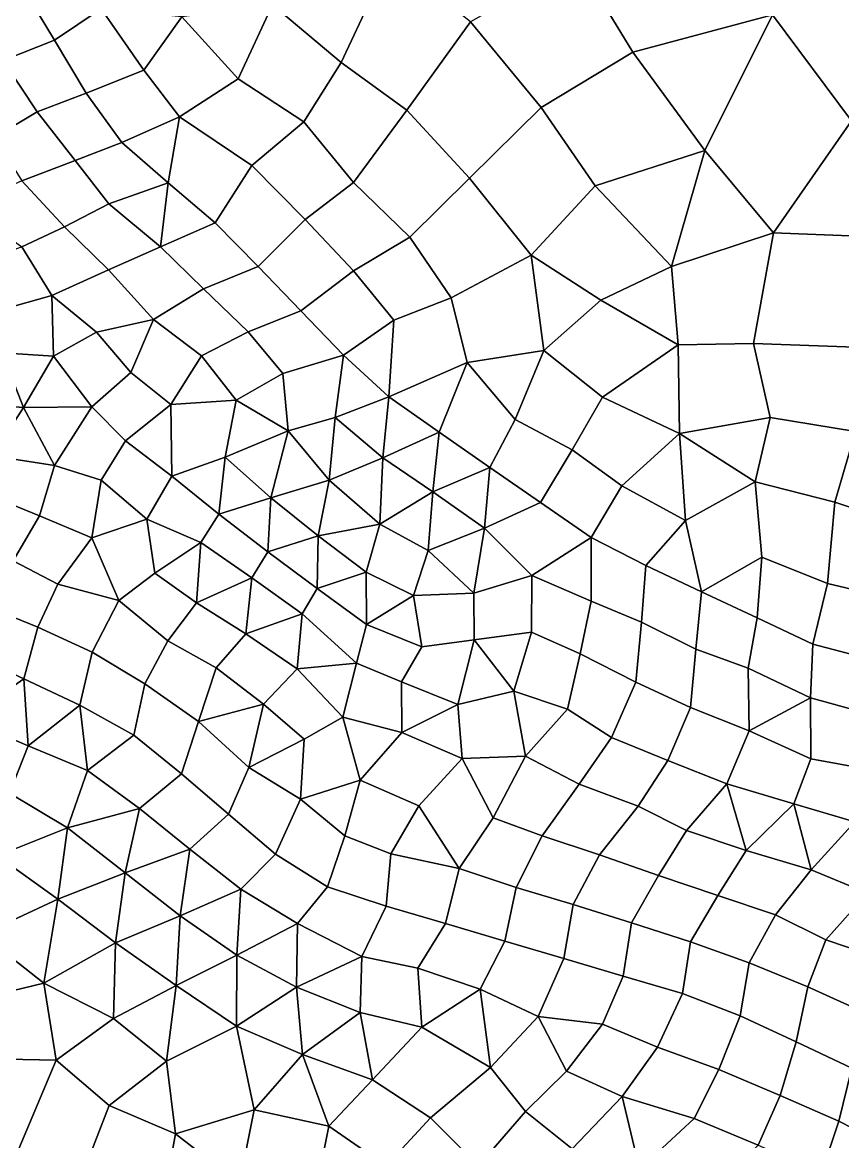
# Model space of a CAD drawing. Extents: x 391089 to 406232, y 6461839 to 6471033.
# Drawn here: x 402271.9 to 402338.6, y 6469748.9 to 6469839.9 of the extents above; entities that cross this region are included whole.
import ezdxf

# ---------------------------------------------------------------- set-up
doc = ezdxf.new("R2010")
doc.units = 0
doc.layers.add('MESH_ELEMS', color=18, linetype='CONTINUOUS')
doc.layers.add('MESH_NODES', color=18, linetype='CONTINUOUS')

msp = doc.modelspace()

# ---------------------------------------------------------------- linework, layer by layer
at = {"layer": 'MESH_ELEMS', "color": 178}
for points in [[(402321.575, 6469837.5, 1.244), (402332.955, 6469840.53, 1.203), (402327.273, 6469851.52, 1.094), (402317.081, 6469844.91, 1.268)], [(402346.434, 6469836.65, 2.818), (402342.772, 6469847.79, 2.641), (402332.955, 6469840.53, 1.203), (402339.38, 6469831.92, 1.231)], [(402271.986, 6469842.77, 1.04), (402274.557, 6469838.48, 0.965), (402278.349, 6469841.03, 1.023), (402275.952, 6469847.09, 1.182)], [(402301.862, 6469845.19, 1.049), (402292.274, 6469841.36, 1.212), (402297.866, 6469836.67, 1.015), (402301.862, 6469845.19, 1.049)], [(402308.379, 6469839.97, 1.081), (402301.862, 6469845.19, 1.049), (402297.866, 6469836.67, 1.015), (402303.204, 6469832.79, 1.046)], [(402317.081, 6469844.91, 1.268), (402308.379, 6469839.97, 1.081), (402314.139, 6469833, 1.059), (402321.575, 6469837.5, 1.244)], [(402271.986, 6469842.77, 1.04), (402267.892, 6469841.06, 0.93), (402270.396, 6469836.82, 0.885), (402274.557, 6469838.48, 0.965)], [(402292.274, 6469841.36, 1.212), (402284.917, 6469840.38, 1.084), (402289.508, 6469835.33, 1.058), (402292.274, 6469841.36, 1.212)], [(402297.866, 6469836.67, 1.015), (402292.274, 6469841.36, 1.212), (402289.508, 6469835.33, 1.058), (402294.83, 6469831.84, 1.059)], [(402278.349, 6469841.03, 1.023), (402274.557, 6469838.48, 0.965), (402277.128, 6469834.18, 0.947), (402281.823, 6469836.04, 0.997)], [(402281.823, 6469836.04, 0.997), (402284.917, 6469840.38, 1.084), (402278.349, 6469841.03, 1.023), (402281.823, 6469836.04, 0.997)], [(402289.508, 6469835.33, 1.058), (402284.917, 6469840.38, 1.084), (402281.823, 6469836.04, 0.997), (402284.726, 6469832.25, 1.016)], [(402327.446, 6469829.51, 0.969), (402332.955, 6469840.53, 1.203), (402321.575, 6469837.5, 1.244), (402327.446, 6469829.51, 0.969)], [(402339.38, 6469831.92, 1.231), (402332.955, 6469840.53, 1.203), (402327.446, 6469829.51, 0.969), (402333.018, 6469822.81, 0.83)], [(402314.139, 6469833, 1.059), (402308.379, 6469839.97, 1.081), (402303.204, 6469832.79, 1.046), (402308.298, 6469827.24, 1.058)], [(402274.557, 6469838.48, 0.965), (402270.396, 6469836.82, 0.885), (402273.148, 6469832.66, 0.884), (402277.128, 6469834.18, 0.947)], [(402318.532, 6469826.62, 0.933), (402327.446, 6469829.51, 0.969), (402321.575, 6469837.5, 1.244), (402314.139, 6469833, 1.059)], [(402269.685, 6469830.59, 0.61), (402273.148, 6469832.66, 0.884), (402270.396, 6469836.82, 0.885), (402267.05, 6469834.84, 0.79)], [(402303.204, 6469832.79, 1.046), (402297.866, 6469836.67, 1.015), (402294.83, 6469831.84, 1.059), (402298.882, 6469826.91, 1.145)], [(402280.035, 6469830.16, 1.244), (402284.726, 6469832.25, 1.016), (402281.823, 6469836.04, 0.997), (402277.128, 6469834.18, 0.947)], [(402290.599, 6469828.29, 1.005), (402294.83, 6469831.84, 1.059), (402289.508, 6469835.33, 1.058), (402284.726, 6469832.25, 1.016)], [(402276.234, 6469828.69, 0.874), (402280.035, 6469830.16, 1.244), (402277.128, 6469834.18, 0.947), (402273.148, 6469832.66, 0.884)], [(402318.532, 6469826.62, 0.933), (402314.139, 6469833, 1.059), (402308.298, 6469827.24, 1.058), (402313.313, 6469821, 0.962)], [(402273.148, 6469832.66, 0.884), (402269.685, 6469830.59, 0.61), (402271.914, 6469827.04, 0.838), (402276.234, 6469828.69, 0.874)], [(402284.726, 6469832.25, 1.016), (402280.035, 6469830.16, 1.244), (402283.807, 6469826.87, 0.92), (402284.726, 6469832.25, 1.016)], [(402290.599, 6469828.29, 1.005), (402284.726, 6469832.25, 1.016), (402283.807, 6469826.87, 0.92), (402287.614, 6469823.62, 0.902)], [(402308.298, 6469827.24, 1.058), (402303.204, 6469832.79, 1.046), (402298.882, 6469826.91, 1.145), (402303.465, 6469822.46, 0.908)], [(402294.937, 6469823.89, 0.99), (402298.882, 6469826.91, 1.145), (402294.83, 6469831.84, 1.059), (402290.599, 6469828.29, 1.005)], [(402333.018, 6469822.81, 0.83), (402343.387, 6469822.41, 1.357), (402339.38, 6469831.92, 1.231), (402333.018, 6469822.81, 0.83)], [(402278.966, 6469825.15, 0.836), (402283.807, 6469826.87, 0.92), (402280.035, 6469830.16, 1.244), (402276.234, 6469828.69, 0.874)], [(402318.532, 6469826.62, 0.933), (402324.723, 6469820.06, 0.777), (402327.446, 6469829.51, 0.969), (402318.532, 6469826.62, 0.933)], [(402333.018, 6469822.81, 0.83), (402327.446, 6469829.51, 0.969), (402324.723, 6469820.06, 0.777), (402333.018, 6469822.81, 0.83)], [(402275.368, 6469823.29, 0.68), (402278.966, 6469825.15, 0.836), (402276.234, 6469828.69, 0.874), (402271.914, 6469827.04, 0.838)], [(402294.937, 6469823.89, 0.99), (402290.599, 6469828.29, 1.005), (402287.614, 6469823.62, 0.902), (402291.126, 6469820.06, 0.884)], [(402271.91, 6469821.66, 0.405), (402275.368, 6469823.29, 0.68), (402271.914, 6469827.04, 0.838), (402267.359, 6469824.96, 0.395)], [(402278.966, 6469825.15, 0.836), (402283.179, 6469821.66, 0.862), (402283.807, 6469826.87, 0.92), (402278.966, 6469825.15, 0.836)], [(402283.179, 6469821.66, 0.862), (402287.614, 6469823.62, 0.902), (402283.807, 6469826.87, 0.92), (402283.179, 6469821.66, 0.862)], [(402298.871, 6469819.72, 0.787), (402303.465, 6469822.46, 0.908), (402298.882, 6469826.91, 1.145), (402294.937, 6469823.89, 0.99)], [(402306.811, 6469817.51, 0.829), (402313.313, 6469821, 0.962), (402308.298, 6469827.24, 1.058), (402303.465, 6469822.46, 0.908)], [(402318.972, 6469817.32, 0.89), (402324.723, 6469820.06, 0.777), (402318.532, 6469826.62, 0.933), (402313.313, 6469821, 0.962)], [(402278.966, 6469825.15, 0.836), (402275.368, 6469823.29, 0.68), (402278.962, 6469819.79, 0.73), (402283.179, 6469821.66, 0.862)], [(402291.126, 6469820.06, 0.884), (402294.596, 6469816.45, 0.854), (402298.871, 6469819.72, 0.787), (402294.937, 6469823.89, 0.99)], [(402275.368, 6469823.29, 0.68), (402271.91, 6469821.66, 0.405), (402274.35, 6469817.71, 0.424), (402278.962, 6469819.79, 0.73)], [(402286.686, 6469818.26, 0.936), (402291.126, 6469820.06, 0.884), (402287.614, 6469823.62, 0.902), (402283.179, 6469821.66, 0.862)], [(402302.159, 6469815.7, 0.837), (402306.811, 6469817.51, 0.829), (402303.465, 6469822.46, 0.908), (402298.871, 6469819.72, 0.787)], [(402331.412, 6469813.79, 0.794), (402333.018, 6469822.81, 0.83), (402324.723, 6469820.06, 0.777), (402325.28, 6469813.7, 0.797)], [(402333.018, 6469822.81, 0.83), (402331.412, 6469813.79, 0.794), (402339.672, 6469813.5, 0.906), (402343.387, 6469822.41, 1.357)], [(402270.305, 6469816.57, 0.221), (402274.35, 6469817.71, 0.424), (402271.91, 6469821.66, 0.405), (402267.787, 6469820.1, 0.185)], [(402282.597, 6469815.76, 0.727), (402286.686, 6469818.26, 0.936), (402283.179, 6469821.66, 0.862), (402278.962, 6469819.79, 0.73)], [(402306.811, 6469817.51, 0.829), (402308.129, 6469812.26, 0.892), (402314.343, 6469813.23, 0.926), (402313.313, 6469821, 0.962)], [(402313.313, 6469821, 0.962), (402314.343, 6469813.23, 0.926), (402318.972, 6469817.32, 0.89), (402313.313, 6469821, 0.962)], [(402277.988, 6469814.71, 0.415), (402282.597, 6469815.76, 0.727), (402278.962, 6469819.79, 0.73), (402274.35, 6469817.71, 0.424)], [(402291.126, 6469820.06, 0.884), (402286.686, 6469818.26, 0.936), (402290.306, 6469814.76, 0.877), (402294.596, 6469816.45, 0.854)], [(402298.065, 6469812.84, 0.866), (402302.159, 6469815.7, 0.837), (402298.871, 6469819.72, 0.787), (402294.596, 6469816.45, 0.854)], [(402325.28, 6469813.7, 0.797), (402324.723, 6469820.06, 0.777), (402318.972, 6469817.32, 0.89), (402325.28, 6469813.7, 0.797)], [(402274.476, 6469812.77, 0.28), (402274.35, 6469817.71, 0.424), (402270.305, 6469816.57, 0.221), (402270.297, 6469813.05, 0.185)], [(402274.476, 6469812.77, 0.28), (402277.988, 6469814.71, 0.415), (402274.35, 6469817.71, 0.424), (402274.476, 6469812.77, 0.28)], [(402286.686, 6469818.26, 0.936), (402282.597, 6469815.76, 0.727), (402286.517, 6469812.81, 0.776), (402290.306, 6469814.76, 0.877)], [(402308.129, 6469812.26, 0.892), (402306.811, 6469817.51, 0.829), (402302.159, 6469815.7, 0.837), (402301.757, 6469809.46, 0.914)], [(402318.972, 6469817.32, 0.89), (402314.343, 6469813.23, 0.926), (402319.127, 6469809.44, 0.844), (402325.28, 6469813.7, 0.797)], [(402277.988, 6469814.71, 0.415), (402280.769, 6469811.43, 0.361), (402282.597, 6469815.76, 0.727), (402277.988, 6469814.71, 0.415)], [(402280.769, 6469811.43, 0.361), (402284.012, 6469808.85, 0.395), (402286.517, 6469812.81, 0.776), (402282.597, 6469815.76, 0.727)], [(402294.596, 6469816.45, 0.854), (402290.306, 6469814.76, 0.877), (402293.118, 6469811.37, 0.792), (402298.065, 6469812.84, 0.866)], [(402298.065, 6469812.84, 0.866), (402301.757, 6469809.46, 0.914), (402302.159, 6469815.7, 0.837), (402298.065, 6469812.84, 0.866)], [(402277.584, 6469808.65, 0.245), (402280.769, 6469811.43, 0.361), (402277.988, 6469814.71, 0.415), (402274.476, 6469812.77, 0.28)], [(402289.324, 6469809.18, 0.64), (402293.118, 6469811.37, 0.792), (402290.306, 6469814.76, 0.877), (402286.517, 6469812.81, 0.776)], [(402325.28, 6469813.7, 0.797), (402325.381, 6469806.49, 0.896), (402332.747, 6469807.77, 0.887), (402331.412, 6469813.79, 0.794)], [(402339.672, 6469813.5, 0.906), (402331.412, 6469813.79, 0.794), (402332.747, 6469807.77, 0.887), (402339.693, 6469806.65, 0.999)], [(402272.034, 6469808.59, 0.204), (402270.297, 6469813.05, 0.185), (402267.864, 6469808.92, 0.184), (402272.034, 6469808.59, 0.204)], [(402270.297, 6469813.05, 0.185), (402272.034, 6469808.59, 0.204), (402274.476, 6469812.77, 0.28), (402270.297, 6469813.05, 0.185)], [(402312.019, 6469807.61, 0.866), (402314.343, 6469813.23, 0.926), (402308.129, 6469812.26, 0.892), (402312.019, 6469807.61, 0.866)], [(402319.127, 6469809.44, 0.844), (402314.343, 6469813.23, 0.926), (402312.019, 6469807.61, 0.866), (402316.659, 6469805.15, 0.854)], [(402319.127, 6469809.44, 0.844), (402325.381, 6469806.49, 0.896), (402325.28, 6469813.7, 0.797), (402319.127, 6469809.44, 0.844)], [(402272.034, 6469808.59, 0.204), (402277.584, 6469808.65, 0.245), (402274.476, 6469812.77, 0.28), (402272.034, 6469808.59, 0.204)], [(402289.324, 6469809.18, 0.64), (402286.517, 6469812.81, 0.776), (402284.012, 6469808.85, 0.395), (402289.324, 6469809.18, 0.64)], [(402297.382, 6469807.78, 0.768), (402298.065, 6469812.84, 0.866), (402293.118, 6469811.37, 0.792), (402293.569, 6469806.7, 0.607)], [(402301.757, 6469809.46, 0.914), (402298.065, 6469812.84, 0.866), (402297.382, 6469807.78, 0.768), (402301.757, 6469809.46, 0.914)], [(402308.129, 6469812.26, 0.892), (402301.757, 6469809.46, 0.914), (402305.845, 6469806.58, 0.877), (402308.129, 6469812.26, 0.892)], [(402312.019, 6469807.61, 0.866), (402308.129, 6469812.26, 0.892), (402305.845, 6469806.58, 0.877), (402309.961, 6469803.72, 0.77)], [(402280.339, 6469805.87, 0.211), (402284.012, 6469808.85, 0.395), (402280.769, 6469811.43, 0.361), (402277.584, 6469808.65, 0.245)], [(402293.118, 6469811.37, 0.792), (402289.324, 6469809.18, 0.64), (402293.569, 6469806.7, 0.607), (402293.118, 6469811.37, 0.792)], [(402301.757, 6469809.46, 0.914), (402297.382, 6469807.78, 0.768), (402301.262, 6469804.51, 0.816), (402301.757, 6469809.46, 0.914)], [(402301.757, 6469809.46, 0.914), (402301.262, 6469804.51, 0.816), (402305.845, 6469806.58, 0.877), (402301.757, 6469809.46, 0.914)], [(402319.127, 6469809.44, 0.844), (402316.659, 6469805.15, 0.854), (402320.679, 6469802.21, 0.882), (402325.381, 6469806.49, 0.896)], [(402269.498, 6469804.67, 0.216), (402272.034, 6469808.59, 0.204), (402267.864, 6469808.92, 0.184), (402269.498, 6469804.67, 0.216)], [(402274.551, 6469803.87, 0.197), (402272.034, 6469808.59, 0.204), (402269.498, 6469804.67, 0.216), (402274.551, 6469803.87, 0.197)], [(402277.584, 6469808.65, 0.245), (402272.034, 6469808.59, 0.204), (402274.551, 6469803.87, 0.197), (402277.584, 6469808.65, 0.245)], [(402278.361, 6469802.67, 0.176), (402280.339, 6469805.87, 0.211), (402277.584, 6469808.65, 0.245), (402274.551, 6469803.87, 0.197)], [(402284.012, 6469808.85, 0.395), (402280.339, 6469805.87, 0.211), (402284.089, 6469803.01, 0.202), (402284.012, 6469808.85, 0.395)], [(402288.451, 6469804.54, 0.378), (402289.324, 6469809.18, 0.64), (402284.012, 6469808.85, 0.395), (402284.089, 6469803.01, 0.202)], [(402289.324, 6469809.18, 0.64), (402288.451, 6469804.54, 0.378), (402293.569, 6469806.7, 0.607), (402289.324, 6469809.18, 0.64)], [(402296.896, 6469802.67, 0.522), (402297.382, 6469807.78, 0.768), (402293.569, 6469806.7, 0.607), (402296.896, 6469802.67, 0.522)], [(402297.382, 6469807.78, 0.768), (402296.896, 6469802.67, 0.522), (402301.262, 6469804.51, 0.816), (402297.382, 6469807.78, 0.768)], [(402316.659, 6469805.15, 0.854), (402312.019, 6469807.61, 0.866), (402309.961, 6469803.72, 0.77), (402314.076, 6469800.87, 0.761)], [(402325.381, 6469806.49, 0.896), (402331.546, 6469802.56, 0.999), (402332.747, 6469807.77, 0.887), (402325.381, 6469806.49, 0.896)], [(402339.693, 6469806.65, 0.999), (402332.747, 6469807.77, 0.887), (402331.546, 6469802.56, 0.999), (402338.011, 6469800.89, 1.04)], [(402288.451, 6469804.54, 0.378), (402292.144, 6469801.24, 0.389), (402293.569, 6469806.7, 0.607), (402288.451, 6469804.54, 0.378)], [(402296.896, 6469802.67, 0.522), (402293.569, 6469806.7, 0.607), (402292.144, 6469801.24, 0.389), (402296.896, 6469802.67, 0.522)], [(402301.262, 6469804.51, 0.816), (402305.319, 6469801.74, 0.667), (402305.845, 6469806.58, 0.877), (402301.262, 6469804.51, 0.816)], [(402305.319, 6469801.74, 0.667), (402309.961, 6469803.72, 0.77), (402305.845, 6469806.58, 0.877), (402305.319, 6469801.74, 0.667)], [(402344.229, 6469798.82, 1.056), (402346.45, 6469805.25, 1.075), (402339.693, 6469806.65, 0.999), (402338.011, 6469800.89, 1.04)], [(402278.361, 6469802.67, 0.176), (402282.057, 6469799.51, 0.151), (402284.089, 6469803.01, 0.202), (402280.339, 6469805.87, 0.211)], [(402320.679, 6469802.21, 0.882), (402325.868, 6469799.4, 1.046), (402325.381, 6469806.49, 0.896), (402320.679, 6469802.21, 0.882)], [(402325.868, 6469799.4, 1.046), (402331.546, 6469802.56, 0.999), (402325.381, 6469806.49, 0.896), (402325.868, 6469799.4, 1.046)], [(402269.269, 6469801.43, 0.245), (402273.351, 6469799.78, 0.199), (402274.551, 6469803.87, 0.197), (402269.498, 6469804.67, 0.216)], [(402318.191, 6469798.02, 0.787), (402320.679, 6469802.21, 0.882), (402316.659, 6469805.15, 0.854), (402314.076, 6469800.87, 0.761)], [(402273.351, 6469799.78, 0.199), (402277.592, 6469798, 0.153), (402278.361, 6469802.67, 0.176), (402274.551, 6469803.87, 0.197)], [(402288.451, 6469804.54, 0.378), (402284.089, 6469803.01, 0.202), (402287.914, 6469799.92, 0.241), (402288.451, 6469804.54, 0.378)], [(402287.914, 6469799.92, 0.241), (402292.144, 6469801.24, 0.389), (402288.451, 6469804.54, 0.378), (402287.914, 6469799.92, 0.241)], [(402301.262, 6469804.51, 0.816), (402296.896, 6469802.67, 0.522), (402301.028, 6469799.1, 0.497), (402301.262, 6469804.51, 0.816)], [(402301.262, 6469804.51, 0.816), (402301.028, 6469799.1, 0.497), (402305.319, 6469801.74, 0.667), (402301.262, 6469804.51, 0.816)], [(402282.057, 6469799.51, 0.151), (402286.465, 6469797.61, 0.214), (402287.914, 6469799.92, 0.241), (402284.089, 6469803.01, 0.202)], [(402309.521, 6469798.79, 0.618), (402309.961, 6469803.72, 0.77), (402305.319, 6469801.74, 0.667), (402309.521, 6469798.79, 0.618)], [(402314.076, 6469800.87, 0.761), (402309.961, 6469803.72, 0.77), (402309.521, 6469798.79, 0.618), (402314.076, 6469800.87, 0.761)], [(402282.057, 6469799.51, 0.151), (402278.361, 6469802.67, 0.176), (402277.592, 6469798, 0.153), (402282.057, 6469799.51, 0.151)], [(402296.896, 6469802.67, 0.522), (402292.144, 6469801.24, 0.389), (402296.005, 6469798.14, 0.369), (402296.896, 6469802.67, 0.522)], [(402301.028, 6469799.1, 0.497), (402296.896, 6469802.67, 0.522), (402296.005, 6469798.14, 0.369), (402301.028, 6469799.1, 0.497)], [(402320.679, 6469802.21, 0.882), (402318.191, 6469798.02, 0.787), (402322.637, 6469795.73, 0.832), (402325.868, 6469799.4, 1.046)], [(402325.868, 6469799.4, 1.046), (402327.167, 6469793.6, 0.892), (402332.071, 6469796.41, 1.041), (402331.546, 6469802.56, 0.999)], [(402338.011, 6469800.89, 1.04), (402331.546, 6469802.56, 0.999), (402332.071, 6469796.41, 1.041), (402337.419, 6469794.27, 1.045)], [(402271.188, 6469796.13, 0.354), (402273.351, 6469799.78, 0.199), (402269.269, 6469801.43, 0.245), (402267.464, 6469797.76, 0.705)], [(402287.914, 6469799.92, 0.241), (402291.912, 6469796.86, 0.264), (402292.144, 6469801.24, 0.389), (402287.914, 6469799.92, 0.241)], [(402296.005, 6469798.14, 0.369), (402292.144, 6469801.24, 0.389), (402291.912, 6469796.86, 0.264), (402296.005, 6469798.14, 0.369)], [(402305.319, 6469801.74, 0.667), (402301.028, 6469799.1, 0.497), (402304.945, 6469796.96, 0.457), (402305.319, 6469801.74, 0.667)], [(402304.945, 6469796.96, 0.457), (402309.521, 6469798.79, 0.618), (402305.319, 6469801.74, 0.667), (402304.945, 6469796.96, 0.457)], [(402314.076, 6469800.87, 0.761), (402309.521, 6469798.79, 0.618), (402313.364, 6469794.92, 0.566), (402318.191, 6469798.02, 0.787)], [(402337.419, 6469794.27, 1.045), (402342.349, 6469793.11, 1.056), (402344.229, 6469798.82, 1.056), (402338.011, 6469800.89, 1.04)], [(402273.351, 6469799.78, 0.199), (402271.188, 6469796.13, 0.354), (402274.825, 6469794.21, 0.388), (402277.592, 6469798, 0.153)], [(402282.727, 6469795.12, 0.174), (402282.057, 6469799.51, 0.151), (402277.592, 6469798, 0.153), (402279.789, 6469792.89, 0.295)], [(402286.465, 6469797.61, 0.214), (402282.057, 6469799.51, 0.151), (402282.727, 6469795.12, 0.174), (402286.465, 6469797.61, 0.214)], [(402291.912, 6469796.86, 0.264), (402287.914, 6469799.92, 0.241), (402286.465, 6469797.61, 0.214), (402290.602, 6469794.75, 0.23)], [(402325.868, 6469799.4, 1.046), (402322.637, 6469795.73, 0.832), (402327.167, 6469793.6, 0.892), (402325.868, 6469799.4, 1.046)], [(402296.005, 6469798.14, 0.369), (402299.916, 6469795.21, 0.325), (402301.028, 6469799.1, 0.497), (402296.005, 6469798.14, 0.369)], [(402304.945, 6469796.96, 0.457), (402301.028, 6469799.1, 0.497), (402299.916, 6469795.21, 0.325), (402303.757, 6469793.29, 0.332)], [(402304.945, 6469796.96, 0.457), (402308.662, 6469793.5, 0.437), (402309.521, 6469798.79, 0.618), (402304.945, 6469796.96, 0.457)], [(402309.521, 6469798.79, 0.618), (402308.662, 6469793.5, 0.437), (402313.364, 6469794.92, 0.566), (402309.521, 6469798.79, 0.618)], [(402279.789, 6469792.89, 0.295), (402277.592, 6469798, 0.153), (402274.825, 6469794.21, 0.388), (402279.789, 6469792.89, 0.295)], [(402286.114, 6469792.71, 0.195), (402286.465, 6469797.61, 0.214), (402282.727, 6469795.12, 0.174), (402286.114, 6469792.71, 0.195)], [(402290.602, 6469794.75, 0.23), (402286.465, 6469797.61, 0.214), (402286.114, 6469792.71, 0.195), (402290.602, 6469794.75, 0.23)], [(402295.915, 6469793.86, 0.242), (402296.005, 6469798.14, 0.369), (402291.912, 6469796.86, 0.264), (402295.915, 6469793.86, 0.242)], [(402299.916, 6469795.21, 0.325), (402296.005, 6469798.14, 0.369), (402295.915, 6469793.86, 0.242), (402299.916, 6469795.21, 0.325)], [(402318.191, 6469798.02, 0.787), (402313.364, 6469794.92, 0.566), (402318.2, 6469792.85, 0.592), (402318.191, 6469798.02, 0.787)], [(402322.637, 6469795.73, 0.832), (402318.191, 6469798.02, 0.787), (402318.2, 6469792.85, 0.592), (402322.298, 6469791.13, 0.652)], [(402290.602, 6469794.75, 0.23), (402294.71, 6469791.8, 0.198), (402295.915, 6469793.86, 0.242), (402291.912, 6469796.86, 0.264)], [(402308.662, 6469793.5, 0.437), (402304.945, 6469796.96, 0.457), (402303.757, 6469793.29, 0.332), (402308.662, 6469793.5, 0.437)], [(402273.204, 6469790.72, 0.687), (402274.825, 6469794.21, 0.388), (402271.188, 6469796.13, 0.354), (402268.727, 6469792.53, 1.059)], [(402322.298, 6469791.13, 0.652), (402326.715, 6469788.94, 0.622), (402327.167, 6469793.6, 0.892), (402322.637, 6469795.73, 0.832)], [(402327.167, 6469793.6, 0.892), (402331.697, 6469791.47, 0.886), (402332.071, 6469796.41, 1.041), (402327.167, 6469793.6, 0.892)], [(402337.419, 6469794.27, 1.045), (402332.071, 6469796.41, 1.041), (402331.697, 6469791.47, 0.886), (402336.227, 6469789.33, 0.94)], [(402283.776, 6469789.6, 0.288), (402286.114, 6469792.71, 0.195), (402282.727, 6469795.12, 0.174), (402279.789, 6469792.89, 0.295)], [(402286.114, 6469792.71, 0.195), (402290.113, 6469790.17, 0.187), (402290.602, 6469794.75, 0.23), (402286.114, 6469792.71, 0.195)], [(402294.71, 6469791.8, 0.198), (402290.602, 6469794.75, 0.23), (402290.113, 6469790.17, 0.187), (402294.71, 6469791.8, 0.198)], [(402299.935, 6469790.93, 0.153), (402299.916, 6469795.21, 0.325), (402295.915, 6469793.86, 0.242), (402299.935, 6469790.93, 0.153)], [(402303.757, 6469793.29, 0.332), (402299.916, 6469795.21, 0.325), (402299.935, 6469790.93, 0.153), (402303.757, 6469793.29, 0.332)], [(402313.338, 6469790.32, 0.401), (402313.364, 6469794.92, 0.566), (402308.662, 6469793.5, 0.437), (402308.694, 6469789.68, 0.316)], [(402318.2, 6469792.85, 0.592), (402313.364, 6469794.92, 0.566), (402313.338, 6469790.32, 0.401), (402317.316, 6469788.54, 0.395)], [(402277.625, 6469788.7, 0.858), (402279.789, 6469792.89, 0.295), (402274.825, 6469794.21, 0.388), (402273.204, 6469790.72, 0.687)], [(402294.71, 6469791.8, 0.198), (402299.116, 6469787.79, 0.172), (402299.935, 6469790.93, 0.153), (402295.915, 6469793.86, 0.242)], [(402341.063, 6469788.07, 0.981), (402342.349, 6469793.11, 1.056), (402337.419, 6469794.27, 1.045), (402336.227, 6469789.33, 0.94)], [(402283.776, 6469789.6, 0.288), (402279.789, 6469792.89, 0.295), (402277.625, 6469788.7, 0.858), (402281.919, 6469786.1, 0.729)], [(402299.935, 6469790.93, 0.153), (402304.432, 6469789.11, 0.268), (402303.757, 6469793.29, 0.332), (402299.935, 6469790.93, 0.153)], [(402308.694, 6469789.68, 0.316), (402308.662, 6469793.5, 0.437), (402303.757, 6469793.29, 0.332), (402304.432, 6469789.11, 0.268)], [(402322.298, 6469791.13, 0.652), (402318.2, 6469792.85, 0.592), (402317.316, 6469788.54, 0.395), (402321.827, 6469786.24, 0.396)], [(402326.715, 6469788.94, 0.622), (402330.975, 6469787.38, 0.68), (402331.697, 6469791.47, 0.886), (402327.167, 6469793.6, 0.892)], [(402267.53, 6469788.64, 1.167), (402272.078, 6469786.51, 1.052), (402273.204, 6469790.72, 0.687), (402268.727, 6469792.53, 1.059)], [(402287.706, 6469787.41, 0.222), (402290.113, 6469790.17, 0.187), (402286.114, 6469792.71, 0.195), (402283.776, 6469789.6, 0.288)], [(402290.113, 6469790.17, 0.187), (402294.3, 6469787.34, 0.172), (402294.71, 6469791.8, 0.198), (402290.113, 6469790.17, 0.187)], [(402294.3, 6469787.34, 0.172), (402299.116, 6469787.79, 0.172), (402294.71, 6469791.8, 0.198), (402294.3, 6469787.34, 0.172)], [(402321.827, 6469786.24, 0.396), (402326.288, 6469784.2, 0.435), (402326.715, 6469788.94, 0.622), (402322.298, 6469791.13, 0.652)], [(402330.975, 6469787.38, 0.68), (402336.042, 6469784.98, 0.644), (402336.227, 6469789.33, 0.94), (402331.697, 6469791.47, 0.886)], [(402272.078, 6469786.51, 1.052), (402276.626, 6469784.38, 1.116), (402277.625, 6469788.7, 0.858), (402273.204, 6469790.72, 0.687)], [(402291.566, 6469784.46, 0.314), (402294.3, 6469787.34, 0.172), (402290.113, 6469790.17, 0.187), (402287.706, 6469787.41, 0.222)], [(402299.116, 6469787.79, 0.172), (402302.773, 6469786.27, 0.231), (402304.432, 6469789.11, 0.268), (402299.935, 6469790.93, 0.153)], [(402313.338, 6469790.32, 0.401), (402308.694, 6469789.68, 0.316), (402311.9, 6469785.52, 0.211), (402313.338, 6469790.32, 0.401)], [(402317.316, 6469788.54, 0.395), (402313.338, 6469790.32, 0.401), (402311.9, 6469785.52, 0.211), (402316.266, 6469784.06, 0.155)], [(402287.706, 6469787.41, 0.222), (402283.776, 6469789.6, 0.288), (402281.919, 6469786.1, 0.729), (402286.282, 6469783.04, 0.718)], [(402307.37, 6469784.44, 0.235), (402308.694, 6469789.68, 0.316), (402304.432, 6469789.11, 0.268), (402302.773, 6469786.27, 0.231)], [(402307.37, 6469784.44, 0.235), (402311.9, 6469785.52, 0.211), (402308.694, 6469789.68, 0.316), (402307.37, 6469784.44, 0.235)], [(402341.063, 6469788.07, 0.981), (402336.227, 6469789.33, 0.94), (402336.042, 6469784.98, 0.644), (402341.043, 6469783.6, 0.67)], [(402267.358, 6469783.25, 1.289), (402272.078, 6469786.51, 1.052), (402267.53, 6469788.64, 1.167), (402267.358, 6469783.25, 1.289)], [(402276.626, 6469784.38, 1.116), (402281.001, 6469781.94, 1.055), (402281.919, 6469786.1, 0.729), (402277.625, 6469788.7, 0.858)], [(402316.266, 6469784.06, 0.155), (402319.862, 6469781.76, 0.143), (402321.827, 6469786.24, 0.396), (402317.316, 6469788.54, 0.395)], [(402326.288, 6469784.2, 0.435), (402331.035, 6469782.3, 0.472), (402330.975, 6469787.38, 0.68), (402326.715, 6469788.94, 0.622)], [(402286.282, 6469783.04, 0.718), (402291.566, 6469784.46, 0.314), (402287.706, 6469787.41, 0.222), (402286.282, 6469783.04, 0.718)], [(402294.3, 6469787.34, 0.172), (402297.993, 6469783.41, 0.314), (402299.116, 6469787.79, 0.172), (402294.3, 6469787.34, 0.172)], [(402302.773, 6469786.27, 0.231), (402299.116, 6469787.79, 0.172), (402297.993, 6469783.41, 0.314), (402302.791, 6469782.16, 0.272)], [(402330.975, 6469787.38, 0.68), (402331.035, 6469782.3, 0.472), (402336.042, 6469784.98, 0.644), (402330.975, 6469787.38, 0.68)], [(402267.358, 6469783.25, 1.289), (402272.428, 6469781.08, 1.318), (402272.078, 6469786.51, 1.052), (402267.358, 6469783.25, 1.289)], [(402272.078, 6469786.51, 1.052), (402272.428, 6469781.08, 1.318), (402276.626, 6469784.38, 1.116), (402272.078, 6469786.51, 1.052)], [(402294.857, 6469781.6, 0.496), (402297.993, 6469783.41, 0.314), (402294.3, 6469787.34, 0.172), (402291.566, 6469784.46, 0.314)], [(402281.001, 6469781.94, 1.055), (402284.9, 6469778.78, 1.002), (402286.282, 6469783.04, 0.718), (402281.919, 6469786.1, 0.729)], [(402302.773, 6469786.27, 0.231), (402302.791, 6469782.16, 0.272), (402307.37, 6469784.44, 0.235), (402302.773, 6469786.27, 0.231)], [(402319.862, 6469781.76, 0.143), (402324.439, 6469779.87, 0.257), (402326.288, 6469784.2, 0.435), (402321.827, 6469786.24, 0.396)], [(402312.848, 6469780.23, 0.102), (402311.9, 6469785.52, 0.211), (402307.37, 6469784.44, 0.235), (402307.7, 6469780.03, 0.231)], [(402312.848, 6469780.23, 0.102), (402316.266, 6469784.06, 0.155), (402311.9, 6469785.52, 0.211), (402312.848, 6469780.23, 0.102)], [(402336.042, 6469784.98, 0.644), (402331.035, 6469782.3, 0.472), (402336.062, 6469780.02, 0.431), (402336.042, 6469784.98, 0.644)], [(402341.043, 6469783.6, 0.67), (402336.042, 6469784.98, 0.644), (402336.062, 6469780.02, 0.431), (402340.794, 6469779.13, 0.443)], [(402272.428, 6469781.08, 1.318), (402277.236, 6469779.05, 1.322), (402276.626, 6469784.38, 1.116), (402272.428, 6469781.08, 1.318)], [(402277.236, 6469779.05, 1.322), (402281.001, 6469781.94, 1.055), (402276.626, 6469784.38, 1.116), (402277.236, 6469779.05, 1.322)], [(402291.566, 6469784.46, 0.314), (402286.282, 6469783.04, 0.718), (402290.372, 6469779.31, 0.7), (402291.566, 6469784.46, 0.314)], [(402291.566, 6469784.46, 0.314), (402290.372, 6469779.31, 0.7), (402294.857, 6469781.6, 0.496), (402291.566, 6469784.46, 0.314)], [(402302.791, 6469782.16, 0.272), (402307.7, 6469780.03, 0.231), (402307.37, 6469784.44, 0.235), (402302.791, 6469782.16, 0.272)], [(402316.266, 6469784.06, 0.155), (402312.848, 6469780.23, 0.102), (402317.216, 6469777.94, 0.15), (402319.862, 6469781.76, 0.143)], [(402331.035, 6469782.3, 0.472), (402326.288, 6469784.2, 0.435), (402324.439, 6469779.87, 0.257), (402329.22, 6469777.97, 0.327)], [(402266.913, 6469778.83, 1.273), (402270.889, 6469777.21, 1.336), (402272.428, 6469781.08, 1.318), (402267.358, 6469783.25, 1.289)], [(402284.9, 6469778.78, 1.002), (402288.714, 6469775.51, 0.985), (402290.372, 6469779.31, 0.7), (402286.282, 6469783.04, 0.718)], [(402299.404, 6469778.28, 0.54), (402297.993, 6469783.41, 0.314), (402294.857, 6469781.6, 0.496), (402294.576, 6469776.74, 1.001)], [(402297.993, 6469783.41, 0.314), (402299.404, 6469778.28, 0.54), (402302.791, 6469782.16, 0.272), (402297.993, 6469783.41, 0.314)], [(402281.001, 6469781.94, 1.055), (402277.236, 6469779.05, 1.322), (402281.469, 6469775.96, 1.224), (402284.9, 6469778.78, 1.002)], [(402304.192, 6469776.18, 0.466), (402307.7, 6469780.03, 0.231), (402302.791, 6469782.16, 0.272), (402299.404, 6469778.28, 0.54)], [(402336.062, 6469780.02, 0.431), (402331.035, 6469782.3, 0.472), (402329.22, 6469777.97, 0.327), (402334.675, 6469776.36, 0.344)], [(402277.236, 6469779.05, 1.322), (402272.428, 6469781.08, 1.318), (402270.889, 6469777.21, 1.336), (402275.618, 6469774.41, 1.435)], [(402294.857, 6469781.6, 0.496), (402290.372, 6469779.31, 0.7), (402294.576, 6469776.74, 1.001), (402294.857, 6469781.6, 0.496)], [(402322.029, 6469776.15, 0.163), (402324.439, 6469779.87, 0.257), (402319.862, 6469781.76, 0.143), (402317.216, 6469777.94, 0.15)], [(402312.848, 6469780.23, 0.102), (402307.7, 6469780.03, 0.231), (402310.235, 6469775.21, 0.316), (402312.848, 6469780.23, 0.102)], [(402314.218, 6469773.74, 0.337), (402317.216, 6469777.94, 0.15), (402312.848, 6469780.23, 0.102), (402310.235, 6469775.21, 0.316)], [(402288.714, 6469775.51, 0.985), (402292.538, 6469772.25, 1.073), (402294.576, 6469776.74, 1.001), (402290.372, 6469779.31, 0.7)], [(402304.192, 6469776.18, 0.466), (402307.461, 6469771.1, 0.85), (402310.235, 6469775.21, 0.316), (402307.7, 6469780.03, 0.231)], [(402325.939, 6469774.17, 0.245), (402329.22, 6469777.97, 0.327), (402324.439, 6469779.87, 0.257), (402322.029, 6469776.15, 0.163)], [(402339.646, 6469774.88, 0.326), (402340.794, 6469779.13, 0.443), (402336.062, 6469780.02, 0.431), (402334.675, 6469776.36, 0.344)], [(402281.469, 6469775.96, 1.224), (402277.236, 6469779.05, 1.322), (402275.618, 6469774.41, 1.435), (402281.469, 6469775.96, 1.224)], [(402285.553, 6469772.66, 1.171), (402288.714, 6469775.51, 0.985), (402284.9, 6469778.78, 1.002), (402281.469, 6469775.96, 1.224)], [(402299.404, 6469778.28, 0.54), (402294.576, 6469776.74, 1.001), (402298.182, 6469773.74, 1.051), (402299.404, 6469778.28, 0.54)], [(402299.404, 6469778.28, 0.54), (402298.182, 6469773.74, 1.051), (402301.92, 6469772.27, 1.049), (402304.192, 6469776.18, 0.466)], [(402318.885, 6469772.21, 0.28), (402322.029, 6469776.15, 0.163), (402317.216, 6469777.94, 0.15), (402314.218, 6469773.74, 0.337)], [(402329.22, 6469777.97, 0.327), (402325.939, 6469774.17, 0.245), (402330.815, 6469772.55, 0.278), (402329.22, 6469777.97, 0.327)], [(402330.815, 6469772.55, 0.278), (402334.675, 6469776.36, 0.344), (402329.22, 6469777.97, 0.327), (402330.815, 6469772.55, 0.278)], [(402270.889, 6469777.21, 1.336), (402269.9, 6469772.13, 1.298), (402275.618, 6469774.41, 1.435), (402270.889, 6469777.21, 1.336)], [(402298.182, 6469773.74, 1.051), (402294.576, 6469776.74, 1.001), (402292.538, 6469772.25, 1.073), (402296.762, 6469769.6, 1.14)], [(402275.618, 6469774.41, 1.435), (402280.316, 6469770.74, 1.404), (402281.469, 6469775.96, 1.224), (402275.618, 6469774.41, 1.435)], [(402281.469, 6469775.96, 1.224), (402280.316, 6469770.74, 1.404), (402285.553, 6469772.66, 1.171), (402281.469, 6469775.96, 1.224)], [(402301.92, 6469772.27, 1.049), (402307.461, 6469771.1, 0.85), (402304.192, 6469776.18, 0.466), (402301.92, 6469772.27, 1.049)], [(402323.685, 6469770.52, 0.329), (402325.939, 6469774.17, 0.245), (402322.029, 6469776.15, 0.163), (402318.885, 6469772.21, 0.28)], [(402330.815, 6469772.55, 0.278), (402336.082, 6469770.99, 0.221), (402334.675, 6469776.36, 0.344), (402330.815, 6469772.55, 0.278)], [(402336.082, 6469770.99, 0.221), (402339.646, 6469774.88, 0.326), (402334.675, 6469776.36, 0.344), (402336.082, 6469770.99, 0.221)], [(402289.703, 6469769.41, 1.182), (402292.538, 6469772.25, 1.073), (402288.714, 6469775.51, 0.985), (402285.553, 6469772.66, 1.171)], [(402312.109, 6469769.54, 0.868), (402314.218, 6469773.74, 0.337), (402310.235, 6469775.21, 0.316), (402307.461, 6469771.1, 0.85)], [(402340.678, 6469769.08, 0.218), (402343.689, 6469773.23, 0.322), (402339.646, 6469774.88, 0.326), (402336.082, 6469770.99, 0.221)], [(402275.618, 6469774.41, 1.435), (402269.9, 6469772.13, 1.298), (402274.838, 6469768.59, 1.329), (402275.618, 6469774.41, 1.435)], [(402275.618, 6469774.41, 1.435), (402274.838, 6469768.59, 1.329), (402280.316, 6469770.74, 1.404), (402275.618, 6469774.41, 1.435)], [(402296.762, 6469769.6, 1.14), (402301.533, 6469768.03, 1.122), (402301.92, 6469772.27, 1.049), (402298.182, 6469773.74, 1.051)], [(402316.727, 6469768.15, 0.649), (402318.885, 6469772.21, 0.28), (402314.218, 6469773.74, 0.337), (402312.109, 6469769.54, 0.868)], [(402328.498, 6469768.89, 0.336), (402330.815, 6469772.55, 0.278), (402325.939, 6469774.17, 0.245), (402323.685, 6469770.52, 0.329)], [(402274.838, 6469768.59, 1.329), (402269.9, 6469772.13, 1.298), (402268.657, 6469765.73, 1.274), (402274.838, 6469768.59, 1.329)], [(402285.553, 6469772.66, 1.171), (402280.316, 6469770.74, 1.404), (402284.772, 6469767.25, 1.324), (402285.553, 6469772.66, 1.171)], [(402289.703, 6469769.41, 1.182), (402285.553, 6469772.66, 1.171), (402284.772, 6469767.25, 1.324), (402289.703, 6469769.41, 1.182)], [(402294.311, 6469766.61, 1.218), (402296.762, 6469769.6, 1.14), (402292.538, 6469772.25, 1.073), (402289.703, 6469769.41, 1.182)], [(402301.533, 6469768.03, 1.122), (402306.351, 6469766.61, 1.066), (402307.461, 6469771.1, 0.85), (402301.92, 6469772.27, 1.049)], [(402321.476, 6469766.68, 0.6), (402323.685, 6469770.52, 0.329), (402318.885, 6469772.21, 0.28), (402316.727, 6469768.15, 0.649)], [(402333.189, 6469767.33, 0.247), (402336.082, 6469770.99, 0.221), (402330.815, 6469772.55, 0.278), (402328.498, 6469768.89, 0.336)], [(402312.109, 6469769.54, 0.868), (402307.461, 6469771.1, 0.85), (402306.351, 6469766.61, 1.066), (402311.169, 6469765.19, 1.001)], [(402336.082, 6469770.99, 0.221), (402333.189, 6469767.33, 0.247), (402337.272, 6469765.29, 0.364), (402340.678, 6469769.08, 0.218)], [(402274.838, 6469768.59, 1.329), (402279.513, 6469765.04, 1.331), (402280.316, 6469770.74, 1.404), (402274.838, 6469768.59, 1.329)], [(402284.772, 6469767.25, 1.324), (402280.316, 6469770.74, 1.404), (402279.513, 6469765.04, 1.331), (402284.772, 6469767.25, 1.324)], [(402326.28, 6469765.12, 0.566), (402328.498, 6469768.89, 0.336), (402323.685, 6469770.52, 0.329), (402321.476, 6469766.68, 0.6)], [(402289.703, 6469769.41, 1.182), (402284.772, 6469767.25, 1.324), (402289.377, 6469764.05, 1.274), (402289.703, 6469769.41, 1.182)], [(402289.703, 6469769.41, 1.182), (402289.377, 6469764.05, 1.274), (402294.311, 6469766.61, 1.218), (402289.703, 6469769.41, 1.182)], [(402299.559, 6469763.92, 1.277), (402301.533, 6469768.03, 1.122), (402296.762, 6469769.6, 1.14), (402294.311, 6469766.61, 1.218)], [(402316.727, 6469768.15, 0.649), (402312.109, 6469769.54, 0.868), (402311.169, 6469765.19, 1.001), (402315.986, 6469763.76, 0.91)], [(402274.838, 6469768.59, 1.329), (402268.657, 6469765.73, 1.274), (402273.685, 6469761.77, 1.3), (402274.838, 6469768.59, 1.329)], [(402274.838, 6469768.59, 1.329), (402273.685, 6469761.77, 1.3), (402279.513, 6469765.04, 1.331), (402274.838, 6469768.59, 1.329)], [(402331.033, 6469763.41, 0.724), (402333.189, 6469767.33, 0.247), (402328.498, 6469768.89, 0.336), (402326.28, 6469765.12, 0.566)], [(402337.272, 6469765.29, 0.364), (402342.316, 6469763.59, 0.356), (402340.678, 6469769.08, 0.218), (402337.272, 6469765.29, 0.364)], [(402301.533, 6469768.03, 1.122), (402299.559, 6469763.92, 1.277), (402304.106, 6469762.98, 1.234), (402306.351, 6469766.61, 1.066)], [(402321.476, 6469766.68, 0.6), (402316.727, 6469768.15, 0.649), (402315.986, 6469763.76, 0.91), (402320.804, 6469762.34, 0.832)], [(402284.463, 6469761.58, 1.3), (402284.772, 6469767.25, 1.324), (402279.513, 6469765.04, 1.331), (402284.463, 6469761.58, 1.3)], [(402284.772, 6469767.25, 1.324), (402284.463, 6469761.58, 1.3), (402289.377, 6469764.05, 1.274), (402284.772, 6469767.25, 1.324)], [(402294.242, 6469761.43, 1.312), (402294.311, 6469766.61, 1.218), (402289.377, 6469764.05, 1.274), (402294.242, 6469761.43, 1.312)], [(402294.311, 6469766.61, 1.218), (402294.242, 6469761.43, 1.312), (402299.559, 6469763.92, 1.277), (402294.311, 6469766.61, 1.218)], [(402309.184, 6469761.27, 1.142), (402311.169, 6469765.19, 1.001), (402306.351, 6469766.61, 1.066), (402304.106, 6469762.98, 1.234)], [(402320.804, 6469762.34, 0.832), (402325.621, 6469760.91, 0.899), (402326.28, 6469765.12, 0.566), (402321.476, 6469766.68, 0.6)], [(402335.823, 6469761.46, 1.236), (402337.272, 6469765.29, 0.364), (402333.189, 6469767.33, 0.247), (402331.033, 6469763.41, 0.724)], [(402273.685, 6469761.77, 1.3), (402268.657, 6469765.73, 1.274), (402268.637, 6469760.55, 1.312), (402273.685, 6469761.77, 1.3)], [(402279.513, 6469765.04, 1.331), (402273.685, 6469761.77, 1.3), (402279.345, 6469758.89, 1.292), (402279.513, 6469765.04, 1.331)], [(402284.463, 6469761.58, 1.3), (402279.513, 6469765.04, 1.331), (402279.345, 6469758.89, 1.292), (402284.463, 6469761.58, 1.3)], [(402311.169, 6469765.19, 1.001), (402309.184, 6469761.27, 1.142), (402313.879, 6469759.05, 1.091), (402315.986, 6469763.76, 0.91)], [(402331.033, 6469763.41, 0.724), (402326.28, 6469765.12, 0.566), (402325.621, 6469760.91, 0.899), (402330.302, 6469759.1, 1.006)], [(402342.316, 6469763.59, 0.356), (402337.272, 6469765.29, 0.364), (402335.823, 6469761.46, 1.236), (402340.521, 6469759.31, 0.835)], [(402289.377, 6469764.05, 1.274), (402284.463, 6469761.58, 1.3), (402289.348, 6469758.25, 1.304), (402289.377, 6469764.05, 1.274)], [(402294.242, 6469761.43, 1.312), (402289.377, 6469764.05, 1.274), (402289.348, 6469758.25, 1.304), (402294.242, 6469761.43, 1.312)], [(402299.559, 6469763.92, 1.277), (402294.242, 6469761.43, 1.312), (402299.424, 6469759.37, 1.383), (402299.559, 6469763.92, 1.277)], [(402304.106, 6469762.98, 1.234), (402299.559, 6469763.92, 1.277), (402299.424, 6469759.37, 1.383), (402304.422, 6469758.18, 1.323)], [(402315.986, 6469763.76, 0.91), (402313.879, 6469759.05, 1.091), (402319.127, 6469758.43, 1.004), (402320.804, 6469762.34, 0.832)], [(402304.422, 6469758.18, 1.323), (402309.184, 6469761.27, 1.142), (402304.106, 6469762.98, 1.234), (402304.422, 6469758.18, 1.323)], [(402330.302, 6469759.1, 1.006), (402334.86, 6469756.98, 1.026), (402335.823, 6469761.46, 1.236), (402331.033, 6469763.41, 0.724)], [(402323.58, 6469756.55, 1.062), (402325.621, 6469760.91, 0.899), (402320.804, 6469762.34, 0.832), (402319.127, 6469758.43, 1.004)], [(402274.704, 6469755.49, 1.284), (402273.685, 6469761.77, 1.3), (402268.637, 6469760.55, 1.312), (402267.902, 6469755.62, 1.291)], [(402273.685, 6469761.77, 1.3), (402274.704, 6469755.49, 1.284), (402279.345, 6469758.89, 1.292), (402273.685, 6469761.77, 1.3)], [(402279.345, 6469758.89, 1.292), (402283.675, 6469755.42, 1.295), (402284.463, 6469761.58, 1.3), (402279.345, 6469758.89, 1.292)], [(402289.348, 6469758.25, 1.304), (402284.463, 6469761.58, 1.3), (402283.675, 6469755.42, 1.295), (402289.348, 6469758.25, 1.304)], [(402294.242, 6469761.43, 1.312), (402289.348, 6469758.25, 1.304), (402294.724, 6469755.96, 1.345), (402294.242, 6469761.43, 1.312)], [(402294.242, 6469761.43, 1.312), (402294.724, 6469755.96, 1.345), (402299.424, 6469759.37, 1.383), (402294.242, 6469761.43, 1.312)], [(402309.184, 6469761.27, 1.142), (402304.422, 6469758.18, 1.323), (402310.004, 6469754.89, 1.183), (402309.184, 6469761.27, 1.142)], [(402310.004, 6469754.89, 1.183), (402313.879, 6469759.05, 1.091), (402309.184, 6469761.27, 1.142), (402310.004, 6469754.89, 1.183)], [(402334.86, 6469756.98, 1.026), (402339.408, 6469754.85, 1.02), (402340.521, 6469759.31, 0.835), (402335.823, 6469761.46, 1.236)], [(402328.582, 6469754.75, 1.112), (402330.302, 6469759.1, 1.006), (402325.621, 6469760.91, 0.899), (402323.58, 6469756.55, 1.062)], [(402300.408, 6469753.89, 1.307), (402299.424, 6469759.37, 1.383), (402294.724, 6469755.96, 1.345), (402300.408, 6469753.89, 1.307)], [(402300.408, 6469753.89, 1.307), (402304.422, 6469758.18, 1.323), (402299.424, 6469759.37, 1.383), (402300.408, 6469753.89, 1.307)], [(402279.345, 6469758.89, 1.292), (402274.704, 6469755.49, 1.284), (402279.002, 6469751.8, 1.255), (402283.675, 6469755.42, 1.295)], [(402290.807, 6469751.46, 1.299), (402289.348, 6469758.25, 1.304), (402283.675, 6469755.42, 1.295), (402284.4, 6469749.49, 1.265)], [(402294.724, 6469755.96, 1.345), (402289.348, 6469758.25, 1.304), (402290.807, 6469751.46, 1.299), (402294.724, 6469755.96, 1.345)], [(402316.204, 6469754.61, 1.136), (402313.879, 6469759.05, 1.091), (402310.004, 6469754.89, 1.183), (402312.865, 6469751.31, 1.13)], [(402316.204, 6469754.61, 1.136), (402319.127, 6469758.43, 1.004), (402313.879, 6469759.05, 1.091), (402316.204, 6469754.61, 1.136)], [(402320.709, 6469752.54, 1.181), (402323.58, 6469756.55, 1.062), (402319.127, 6469758.43, 1.004), (402316.204, 6469754.61, 1.136)], [(402334.86, 6469756.98, 1.026), (402330.302, 6469759.1, 1.006), (402328.582, 6469754.75, 1.112), (402333.58, 6469752.63, 1.114)], [(402304.422, 6469758.18, 1.323), (402300.408, 6469753.89, 1.307), (402305.147, 6469750.8, 1.194), (402310.004, 6469754.89, 1.183)], [(402326.578, 6469750.76, 1.234), (402328.582, 6469754.75, 1.112), (402323.58, 6469756.55, 1.062), (402320.709, 6469752.54, 1.181)], [(402339.408, 6469754.85, 1.02), (402334.86, 6469756.98, 1.026), (402333.58, 6469752.63, 1.114), (402338.349, 6469750.53, 1.104)], [(402271.647, 6469748.28, 1.191), (402274.704, 6469755.49, 1.284), (402267.902, 6469755.62, 1.291), (402263.742, 6469749.78, 1.116)], [(402296.862, 6469750.14, 1.248), (402294.724, 6469755.96, 1.345), (402290.807, 6469751.46, 1.299), (402296.862, 6469750.14, 1.248)], [(402296.862, 6469750.14, 1.248), (402300.408, 6469753.89, 1.307), (402294.724, 6469755.96, 1.345), (402296.862, 6469750.14, 1.248)], [(402271.647, 6469748.28, 1.191), (402276.987, 6469746.64, 1.205), (402279.002, 6469751.8, 1.255), (402274.704, 6469755.49, 1.284)], [(402279.002, 6469751.8, 1.255), (402284.4, 6469749.49, 1.265), (402283.675, 6469755.42, 1.295), (402279.002, 6469751.8, 1.255)], [(402312.865, 6469751.31, 1.13), (402310.004, 6469754.89, 1.183), (402305.147, 6469750.8, 1.194), (402309.027, 6469746.9, 1.101)], [(402316.647, 6469748.27, 1.152), (402320.709, 6469752.54, 1.181), (402316.204, 6469754.61, 1.136), (402312.865, 6469751.31, 1.13)], [(402331.787, 6469748.59, 1.211), (402333.58, 6469752.63, 1.114), (402328.582, 6469754.75, 1.112), (402326.578, 6469750.76, 1.234)], [(402343.955, 6469752.71, 1.034), (402339.408, 6469754.85, 1.02), (402338.349, 6469750.53, 1.104), (402342.994, 6469748.15, 1.141)], [(402301.521, 6469746.9, 1.156), (402305.147, 6469750.8, 1.194), (402300.408, 6469753.89, 1.307), (402296.862, 6469750.14, 1.248)], [(402316.647, 6469748.27, 1.152), (402322.138, 6469746.64, 1.234), (402320.709, 6469752.54, 1.181), (402316.647, 6469748.27, 1.152)], [(402322.138, 6469746.64, 1.234), (402326.578, 6469750.76, 1.234), (402320.709, 6469752.54, 1.181), (402322.138, 6469746.64, 1.234)], [(402336.921, 6469746.33, 1.184), (402338.349, 6469750.53, 1.104), (402333.58, 6469752.63, 1.114), (402331.787, 6469748.59, 1.211)], [(402276.987, 6469746.64, 1.205), (402283.354, 6469743.66, 1.211), (402284.4, 6469749.49, 1.265), (402279.002, 6469751.8, 1.255)], [(402284.4, 6469749.49, 1.265), (402289.603, 6469745.45, 1.192), (402290.807, 6469751.46, 1.299), (402284.4, 6469749.49, 1.265)], [(402296.862, 6469750.14, 1.248), (402290.807, 6469751.46, 1.299), (402289.603, 6469745.45, 1.192), (402295.835, 6469745.01, 1.084)], [(402314.551, 6469742.99, 1.066), (402316.647, 6469748.27, 1.152), (402312.865, 6469751.31, 1.13), (402309.027, 6469746.9, 1.101)], [(402296.862, 6469750.14, 1.248), (402295.835, 6469745.01, 1.084), (402301.521, 6469746.9, 1.156), (402296.862, 6469750.14, 1.248)], [(402309.027, 6469746.9, 1.101), (402305.147, 6469750.8, 1.194), (402301.521, 6469746.9, 1.156), (402303.809, 6469742.93, 1.138)], [(402327.607, 6469744.2, 1.224), (402331.787, 6469748.59, 1.211), (402326.578, 6469750.76, 1.234), (402322.138, 6469746.64, 1.234)], [(402336.921, 6469746.33, 1.184), (402340.998, 6469743.62, 1.238), (402342.994, 6469748.15, 1.141), (402338.349, 6469750.53, 1.104)], [(402283.354, 6469743.66, 1.211), (402289.603, 6469745.45, 1.192), (402284.4, 6469749.49, 1.265), (402283.354, 6469743.66, 1.211)]]:
    msp.add_3dface(points, dxfattribs=at)
at = {"layer": 'MESH_NODES', "color": 18}
for p in [(402274.557, 6469838.48, 0.965), (402321.575, 6469837.5, 1.244), (402297.866, 6469836.67, 1.015), (402281.823, 6469836.04, 0.997), (402289.508, 6469835.33, 1.058), (402277.128, 6469834.18, 0.947), (402314.139, 6469833, 1.059), (402273.148, 6469832.66, 0.884), (402284.726, 6469832.25, 1.016), (402303.204, 6469832.79, 1.046), (402294.83, 6469831.84, 1.059), (402280.035, 6469830.16, 1.244), (402327.446, 6469829.51, 0.969), (402276.234, 6469828.69, 0.874), (402290.599, 6469828.29, 1.005), (402283.807, 6469826.87, 0.92), (402298.882, 6469826.91, 1.145), (402308.298, 6469827.24, 1.058), (402318.532, 6469826.62, 0.933), (402278.966, 6469825.15, 0.836), (402294.937, 6469823.89, 0.99), (402275.368, 6469823.29, 0.68), (402287.614, 6469823.62, 0.902), (402303.465, 6469822.46, 0.908), (402333.018, 6469822.81, 0.83), (402283.179, 6469821.66, 0.862), (402313.313, 6469821, 0.962), (402278.962, 6469819.79, 0.73), (402291.126, 6469820.06, 0.884), (402298.871, 6469819.72, 0.787), (402324.723, 6469820.06, 0.777), (402274.35, 6469817.71, 0.424), (402286.686, 6469818.26, 0.936), (402306.811, 6469817.51, 0.829), (402318.972, 6469817.32, 0.89), (402282.597, 6469815.76, 0.727), (402294.596, 6469816.45, 0.854), (402302.159, 6469815.7, 0.837), (402277.988, 6469814.71, 0.415), (402290.306, 6469814.76, 0.877), (402331.412, 6469813.79, 0.794), (402314.343, 6469813.23, 0.926), (402325.28, 6469813.7, 0.797), (402274.476, 6469812.77, 0.28), (402286.517, 6469812.81, 0.776), (402298.065, 6469812.84, 0.866), (402308.129, 6469812.26, 0.892), (402280.769, 6469811.43, 0.361), (402293.118, 6469811.37, 0.792), (402301.757, 6469809.46, 0.914), (402319.127, 6469809.44, 0.844), (402272.034, 6469808.59, 0.204), (402277.584, 6469808.65, 0.245), (402284.012, 6469808.85, 0.395), (402289.324, 6469809.18, 0.64), (402297.382, 6469807.78, 0.768), (402312.019, 6469807.61, 0.866), (402332.747, 6469807.77, 0.887), (402293.569, 6469806.7, 0.607), (402305.845, 6469806.58, 0.877), (402280.339, 6469805.87, 0.211), (402325.381, 6469806.49, 0.896), (402316.659, 6469805.15, 0.854), (402274.551, 6469803.87, 0.197), (402288.451, 6469804.54, 0.378), (402301.262, 6469804.51, 0.816), (402284.089, 6469803.01, 0.202), (402309.961, 6469803.72, 0.77), (402278.361, 6469802.67, 0.176), (402296.896, 6469802.67, 0.522), (402320.679, 6469802.21, 0.882), (402331.546, 6469802.56, 0.999), (402292.144, 6469801.24, 0.389), (402305.319, 6469801.74, 0.667), (402314.076, 6469800.87, 0.761), (402338.011, 6469800.89, 1.04), (402273.351, 6469799.78, 0.199), (402282.057, 6469799.51, 0.151), (402287.914, 6469799.92, 0.241), (402325.868, 6469799.4, 1.046), (402301.028, 6469799.1, 0.497), (402309.521, 6469798.79, 0.618), (402277.592, 6469798, 0.153), (402286.465, 6469797.61, 0.214), (402296.005, 6469798.14, 0.369), (402318.191, 6469798.02, 0.787), (402291.912, 6469796.86, 0.264), (402304.945, 6469796.96, 0.457), (402322.637, 6469795.73, 0.832), (402332.071, 6469796.41, 1.041), (402282.727, 6469795.12, 0.174), (402290.602, 6469794.75, 0.23), (402299.916, 6469795.21, 0.325), (402313.364, 6469794.92, 0.566), (402274.825, 6469794.21, 0.388), (402295.915, 6469793.86, 0.242), (402337.419, 6469794.27, 1.045), (402279.789, 6469792.89, 0.295), (402303.757, 6469793.29, 0.332), (402308.662, 6469793.5, 0.437), (402318.2, 6469792.85, 0.592), (402327.167, 6469793.6, 0.892), (402286.114, 6469792.71, 0.195), (402294.71, 6469791.8, 0.198), (402322.298, 6469791.13, 0.652), (402331.697, 6469791.47, 0.886), (402273.204, 6469790.72, 0.687), (402290.113, 6469790.17, 0.187), (402299.935, 6469790.93, 0.153), (402313.338, 6469790.32, 0.401), (402283.776, 6469789.6, 0.288), (402308.694, 6469789.68, 0.316), (402336.227, 6469789.33, 0.94), (402277.625, 6469788.7, 0.858), (402304.432, 6469789.11, 0.268), (402317.316, 6469788.54, 0.395), (402326.715, 6469788.94, 0.622), (402287.706, 6469787.41, 0.222), (402299.116, 6469787.79, 0.172), (402330.975, 6469787.38, 0.68), (402272.078, 6469786.51, 1.052), (402294.3, 6469787.34, 0.172), (402281.919, 6469786.1, 0.729), (402302.773, 6469786.27, 0.231), (402321.827, 6469786.24, 0.396), (402311.9, 6469785.52, 0.211), (402336.042, 6469784.98, 0.644), (402276.626, 6469784.38, 1.116), (402291.566, 6469784.46, 0.314), (402307.37, 6469784.44, 0.235), (402316.266, 6469784.06, 0.155), (402326.288, 6469784.2, 0.435), (402286.282, 6469783.04, 0.718), (402297.993, 6469783.41, 0.314), (402281.001, 6469781.94, 1.055), (402302.791, 6469782.16, 0.272), (402331.035, 6469782.3, 0.472), (402272.428, 6469781.08, 1.318), (402294.857, 6469781.6, 0.496), (402319.862, 6469781.76, 0.143), (402312.848, 6469780.23, 0.102), (402290.372, 6469779.31, 0.7), (402307.7, 6469780.03, 0.231), (402324.439, 6469779.87, 0.257), (402336.062, 6469780.02, 0.431), (402277.236, 6469779.05, 1.322), (402284.9, 6469778.78, 1.002), (402299.404, 6469778.28, 0.54), (402317.216, 6469777.94, 0.15), (402329.22, 6469777.97, 0.327), (402294.576, 6469776.74, 1.001), (402281.469, 6469775.96, 1.224), (402304.192, 6469776.18, 0.466), (402322.029, 6469776.15, 0.163), (402334.675, 6469776.36, 0.344), (402288.714, 6469775.51, 0.985), (402310.235, 6469775.21, 0.316), (402275.618, 6469774.41, 1.435), (402298.182, 6469773.74, 1.051), (402314.218, 6469773.74, 0.337), (402325.939, 6469774.17, 0.245), (402285.553, 6469772.66, 1.171), (402292.538, 6469772.25, 1.073), (402301.92, 6469772.27, 1.049), (402318.885, 6469772.21, 0.28), (402330.815, 6469772.55, 0.278), (402307.461, 6469771.1, 0.85), (402336.082, 6469770.99, 0.221), (402280.316, 6469770.74, 1.404), (402323.685, 6469770.52, 0.329), (402289.703, 6469769.41, 1.182), (402296.762, 6469769.6, 1.14), (402312.109, 6469769.54, 0.868), (402274.838, 6469768.59, 1.329), (402328.498, 6469768.89, 0.336), (402301.533, 6469768.03, 1.122), (402316.727, 6469768.15, 0.649), (402284.772, 6469767.25, 1.324), (402294.311, 6469766.61, 1.218), (402306.351, 6469766.61, 1.066), (402321.476, 6469766.68, 0.6), (402333.189, 6469767.33, 0.247), (402279.513, 6469765.04, 1.331), (402311.169, 6469765.19, 1.001), (402326.28, 6469765.12, 0.566), (402337.272, 6469765.29, 0.364), (402289.377, 6469764.05, 1.274), (402299.559, 6469763.92, 1.277), (402315.986, 6469763.76, 0.91), (402304.106, 6469762.98, 1.234), (402331.033, 6469763.41, 0.724), (402320.804, 6469762.34, 0.832), (402273.685, 6469761.77, 1.3), (402284.463, 6469761.58, 1.3), (402294.242, 6469761.43, 1.312), (402309.184, 6469761.27, 1.142), (402335.823, 6469761.46, 1.236), (402325.621, 6469760.91, 0.899), (402299.424, 6469759.37, 1.383), (402279.345, 6469758.89, 1.292), (402289.348, 6469758.25, 1.304), (402313.879, 6469759.05, 1.091), (402319.127, 6469758.43, 1.004), (402330.302, 6469759.1, 1.006), (402304.422, 6469758.18, 1.323), (402323.58, 6469756.55, 1.062), (402334.86, 6469756.98, 1.026), (402294.724, 6469755.96, 1.345), (402274.704, 6469755.49, 1.284), (402283.675, 6469755.42, 1.295), (402310.004, 6469754.89, 1.183), (402316.204, 6469754.61, 1.136), (402328.582, 6469754.75, 1.112), (402300.408, 6469753.89, 1.307), (402320.709, 6469752.54, 1.181), (402333.58, 6469752.63, 1.114), (402279.002, 6469751.8, 1.255), (402290.807, 6469751.46, 1.299), (402312.865, 6469751.31, 1.13), (402296.862, 6469750.14, 1.248), (402305.147, 6469750.8, 1.194), (402326.578, 6469750.76, 1.234), (402338.349, 6469750.53, 1.104), (402284.4, 6469749.49, 1.265)]:
    msp.add_point(p, dxfattribs=at)

doc.saveas('drawing.dxf')
